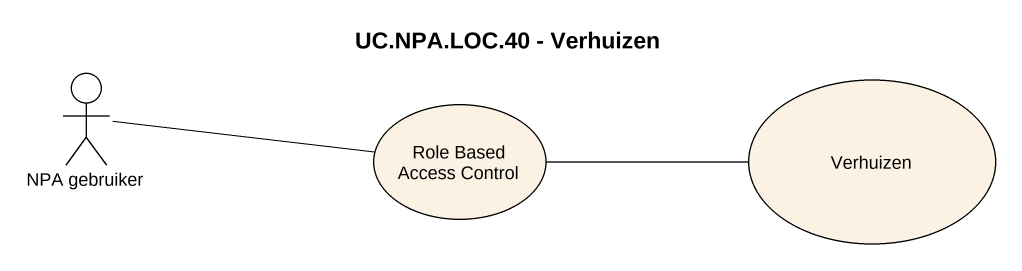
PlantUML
@startuml
title UC.NPA.LOC.40 - Verhuizen
actor "NPA gebruiker" as NPA_gebruiker
usecase "Role Based Access Control" as Role_Based_Access_Control
usecase Verhuizen
NPA_gebruiker -right- Role_Based_Access_Control
Role_Based_Access_Control -right- Verhuizen
@enduml
